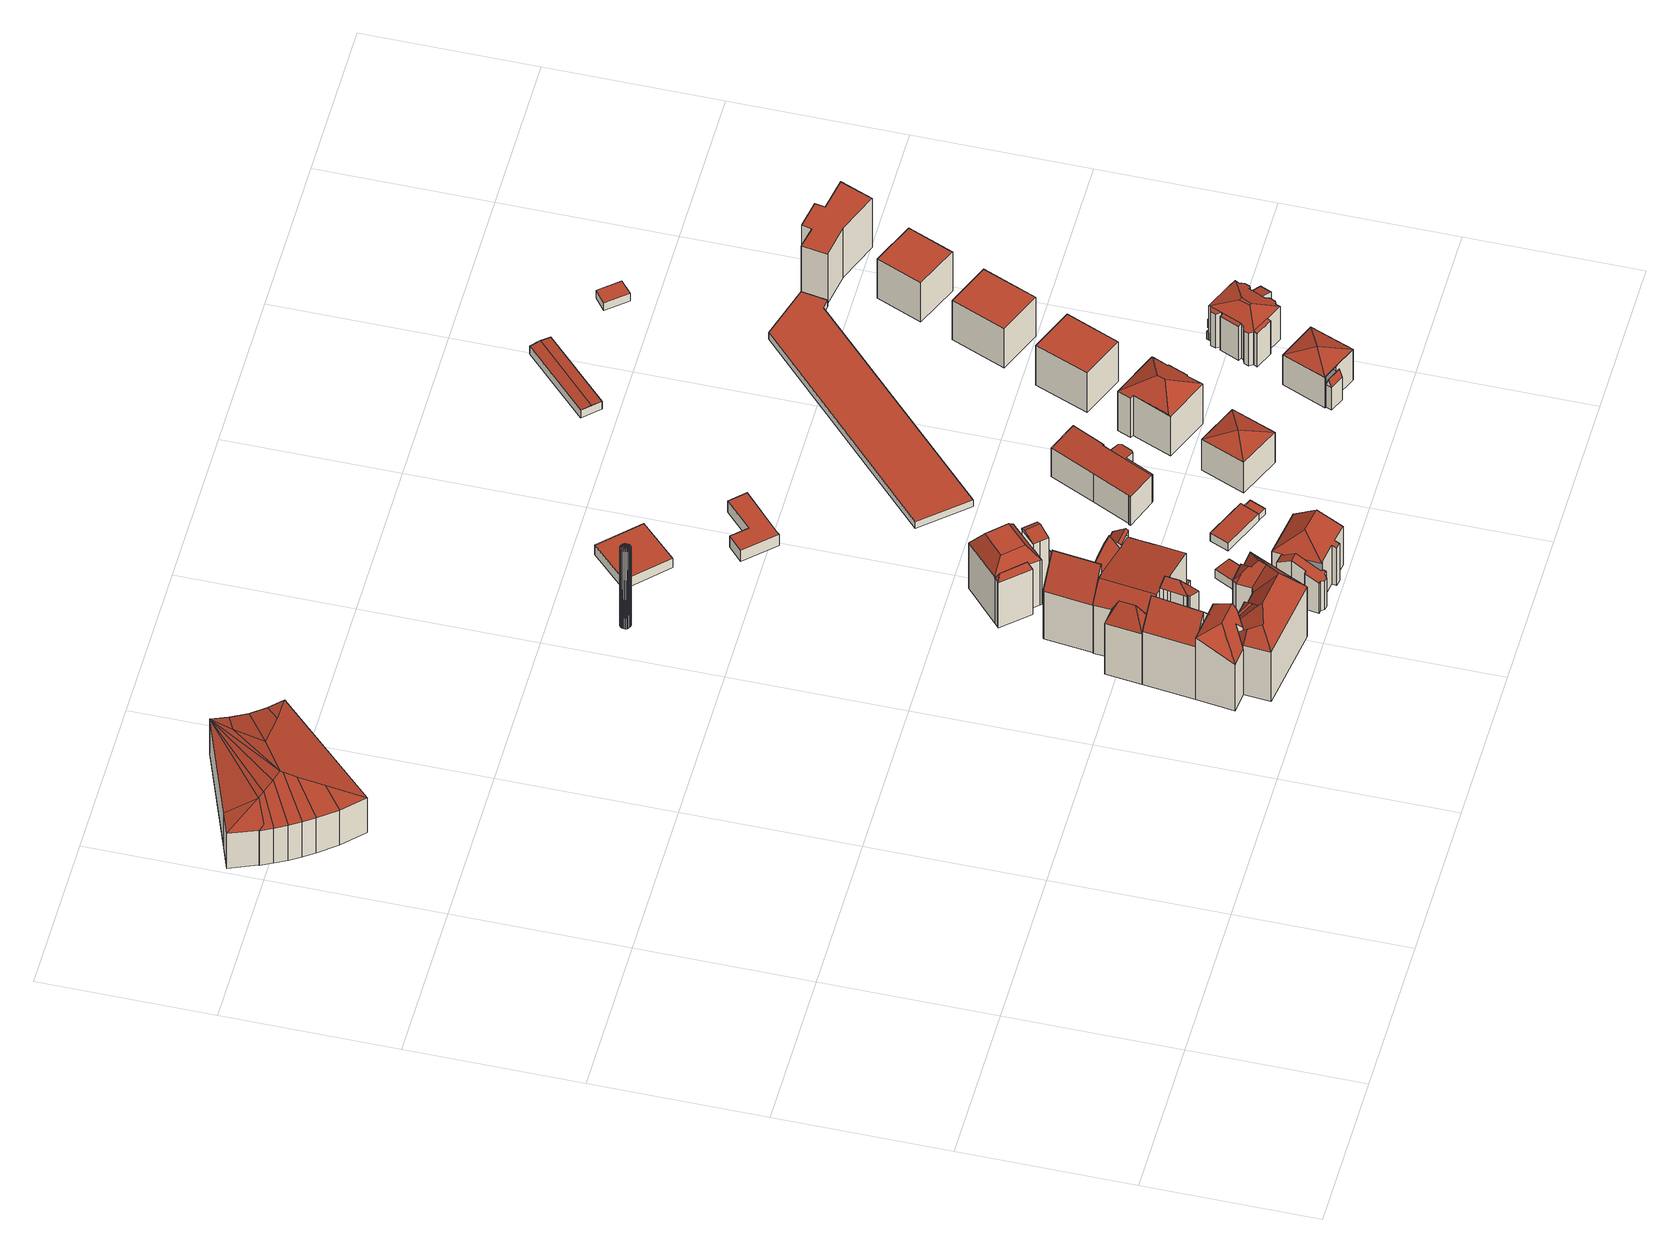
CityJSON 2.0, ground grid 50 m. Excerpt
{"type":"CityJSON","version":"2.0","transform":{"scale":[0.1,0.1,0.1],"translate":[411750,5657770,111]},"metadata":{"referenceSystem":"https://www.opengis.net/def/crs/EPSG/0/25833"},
"CityObjects":{
"building1":{"type":"Building","attributes":{"Dachtyp_tdc":"tdcFreeFormRoof","Gemeindeschluessel":14612000,"Dachneigung":12.37,"QualitaetDacherkennung":40,"Geometrietyp2DReferenz":"3000","measuredHeight":16.99,"function":"31001_2000","roofType":"5000"},"geometry":[{"type":"Solid","lod":"2","boundaries":[[[[0,1,2,3]],[[1,4,5,2]],[[4,6,7,5]],[[6,8,9,7]],[[8,10,11,9]],[[10,12,13,11]],[[12,14,15,13]],[[14,16,17,15]],[[16,18,19,17]],[[18,20,21,19]],[[20,22,23,21]],[[22,24,25,23]],[[24,26,27,25]],[[26,28,29,27]],[[30,31,26,24]],[[30,24,22]],[[32,31,30,22,20]],[[33,32,20,18]],[[34,35,33,18,16]],[[36,34,16,14]],[[37,36,14,12]],[[37,12,10]],[[38,39,35,34,36,37,10,8]],[[38,8,6]],[[39,38,6,4]],[[40,39,4,1]],[[40,1,0]],[[40,35,39]],[[0,35,40]],[[0,33,35]],[[0,32,33]],[[0,31,32]],[[28,31,0]],[[31,28,26]],[[29,3,2,5,7,9,11,13,15,17,19,21,23,25,27]],[[28,0,3,29]]]],"semantics":{"surfaces":[{"type":"WallSurface"},{"type":"RoofSurface"},{"type":"GroundSurface"}],"values":[[0,0,0,0,0,0,0,0,0,0,0,0,0,0,1,1,1,1,1,1,1,1,1,1,1,1,1,1,1,1,1,1,1,1,2,0]]}}]},
"building2":{"type":"Building","attributes":{"Dachtyp_tdc":"tdcFreeFormRoof","Gemeindeschluessel":14612000,"Dachneigung":54.85,"QualitaetDacherkennung":20,"Geometrietyp2DReferenz":"3000","measuredHeight":26.11,"function":"31001_9998","roofType":"5000"},"geometry":[{"type":"Solid","lod":"2","boundaries":[[[[41,42,43,44]],[[42,45,46,43]],[[45,47,48,46]],[[47,49,50,48]],[[49,51,52,50]],[[51,53,54,52]],[[53,41,44,54]],[[55,56,57,42]],[[51,49,58,56,55,41,53]],[[56,58,47,45,57]],[[42,41,55]],[[45,42,57]],[[49,47,58]],[[44,43,46,48,50,52,54]]]],"semantics":{"surfaces":[{"type":"WallSurface"},{"type":"RoofSurface"},{"type":"GroundSurface"}],"values":[[0,0,0,0,0,0,0,1,1,1,0,0,0,2]]}}]},
"building3":{"type":"Building","attributes":{"Gemeindeschluessel":14612000,"Geometrietyp2DReferenz":"3000","function":"31001_9998","roofType":"9999"},"children":["building3-1","building3-2"]},
"building3-1":{"type":"BuildingPart","attributes":{"Dachtyp_tdc":"tdcFreeFormRoof","Dachneigung":59.81,"QualitaetDacherkennung":30,"Geometrietyp2DReferenz":"3000","measuredHeight":25.52,"roofType":"5000"},"parents":["building3"],"geometry":[{"type":"MultiSurface","lod":"2","boundaries":[[[59,60,61,62,63]],[[60,64,65,61]],[[64,66,67,65]],[[66,68,69,67]],[[68,70,71,69]],[[70,72,73,71]],[[72,74,75,73]],[[74,76,77,75]],[[76,78,79,80,77]],[[76,74,72,70,81]],[[70,68,66,64,60,81]],[[60,59,78,76,81]],[[62,61,65,67,69,71,73,75,77,80]]],"semantics":{"surfaces":[{"type":"WallSurface"},{"type":"RoofSurface"},{"type":"GroundSurface"}],"values":[0,0,0,0,0,0,0,0,0,1,1,1,2]}}]},
"building3-2":{"type":"BuildingPart","attributes":{"Dachtyp_tdc":"tdcFreeFormRoof","Dachneigung":50.91,"QualitaetDacherkennung":8,"Geometrietyp2DReferenz":"3000","measuredHeight":28.3,"roofType":"5000"},"parents":["building3"],"geometry":[{"type":"MultiSurface","lod":"2","boundaries":[[[82,83,84,85]],[[83,86,87,84]],[[86,88,89,87]],[[88,90,91,89]],[[90,92,93,91]],[[92,94,95,93]],[[94,63,62,95]],[[79,82,85,80]],[[94,92,90,88]],[[88,86,83,82,79,63,94]],[[85,84,87,89,91,93,95,62,80]]],"semantics":{"surfaces":[{"type":"WallSurface"},{"type":"RoofSurface"},{"type":"GroundSurface"}],"values":[0,0,0,0,0,0,0,0,1,1,2]}}]},
"building4":{"type":"Building","attributes":{"Dachtyp_tdc":"tdcFreeFormRoof","Gemeindeschluessel":14612000,"Dachneigung":49.48,"QualitaetDacherkennung":22,"Geometrietyp2DReferenz":"3000","measuredHeight":26.62,"function":"31001_9998","roofType":"5000"},"geometry":[{"type":"Solid","lod":"2","boundaries":[[[[96,97,98,99]],[[97,100,101,98]],[[100,102,103,101]],[[102,104,105,103]],[[104,106,107,105]],[[106,108,109,107]],[[108,110,111,109]],[[110,112,113,111]],[[112,114,115,113]],[[114,116,117,115]],[[116,118,119,117]],[[118,120,121,119]],[[120,122,123,121]],[[122,124,125,123]],[[124,126,127,125]],[[126,128,129,127]],[[128,130,131,129]],[[130,132,133,131]],[[132,134,135,133]],[[134,96,99,135]],[[136,137,134,132]],[[138,136,132,130]],[[139,138,130,128]],[[140,141,142,139,128,126]],[[143,144,140,126,124]],[[143,124,122]],[[144,143,122,120]],[[145,146,147,141,140,144,120,118]],[[145,118,116]],[[148,112,149]],[[146,112,148]],[[146,114,112]],[[145,114,146]],[[114,145,116]],[[150,149,112,110]],[[151,150,110,108]],[[152,151,108,106]],[[152,106,104]],[[148,149,150,151,152,104,102]],[[147,146,148,102,100]],[[142,141,147,100,97]],[[137,136,138,139,142,97,96]],[[137,96,134]],[[99,98,101,103,105,107,109,111,113,115,117,119,121,123,125,127,129,131,133,135]]]],"semantics":{"surfaces":[{"type":"WallSurface"},{"type":"RoofSurface"},{"type":"GroundSurface"}],"values":[[0,0,0,0,0,0,0,0,0,0,0,0,0,0,0,0,0,0,0,0,1,1,1,1,1,1,1,1,1,1,1,1,1,1,1,1,1,1,1,1,1,1,1,2]]}}]},
"building5":{"type":"Building","attributes":{"Gemeindeschluessel":14612000,"Dachneigung":90,"Dachorientierung":0,"MittlereTraufHoehe":115.54,"QualitaetDacherkennung":100,"ObjektHoehe":3,"BodenHoehe":112.54,"Geometrietyp2DReferenz":"3000","AbsoluteHoehe":115.54,"Dachflaeche":23.25,"measuredHeight":3,"function":"31001_9998","roofType":"1000","storeysAboveGround":1},"geometry":[{"type":"MultiSurface","lod":"2","boundaries":[[[153,154,155,156]],[[154,157,48,155]],[[154,153,158,157]],[[48,159,156,155]],[[157,158,159,48]],[[158,153,156,159]]],"semantics":{"surfaces":[{"type":"WallSurface"},{"type":"RoofSurface"},{"type":"GroundSurface"}],"values":[0,0,1,2,0,0]}}]},
"building6":{"type":"Building","attributes":{"Dachtyp_tdc":"tdcPolyFlatRoof","Gemeindeschluessel":14612000,"Dachneigung":54.86,"QualitaetDacherkennung":64,"Geometrietyp2DReferenz":"3000","measuredHeight":27.84,"function":"31001_9998","roofType":"2100"},"geometry":[{"type":"Solid","lod":"2","boundaries":[[[[160,161,162,163]],[[161,164,165,162]],[[164,166,167,165]],[[166,168,169,167]],[[168,160,163,169]],[[168,166,164,161,160]],[[163,162,165,167,169]]]],"semantics":{"surfaces":[{"type":"WallSurface"},{"type":"RoofSurface"},{"type":"GroundSurface"}],"values":[[0,0,0,0,0,1,2]]}}]},
"building7":{"type":"Building","attributes":{"Gemeindeschluessel":14612000,"Geometrietyp2DReferenz":"3000","function":"31001_9998","roofType":"9999"},"children":["building7-1","building7-2","building7-3","building7-4","building7-5","building7-6"]},
"building7-1":{"type":"BuildingPart","attributes":{"Dachtyp_tdc":"tdcFreeFormRoof","Dachneigung":66.17,"QualitaetDacherkennung":14,"Geometrietyp2DReferenz":"3000","measuredHeight":26.49,"roofType":"5000"},"parents":["building7"],"geometry":[{"type":"MultiSurface","lod":"2","boundaries":[[[170,171,172]],[[171,173,174,172]],[[173,175,176,174]],[[176,170,172,174]],[[93,177,178,179,180]],[[173,171,177,93]],[[171,170,181,178,177]],[[176,175,180,179,182]],[[175,173,93,180]]],"semantics":{"surfaces":[{"type":"RoofSurface"},{"type":"GroundSurface"},{"type":"WallSurface"}],"values":[0,0,0,0,1,2,2,2,2]}}]},
"building7-2":{"type":"BuildingPart","attributes":{"Dachtyp_tdc":"tdcPolyFlatRoof","Dachneigung":0,"QualitaetDacherkennung":39,"Geometrietyp2DReferenz":"3000","measuredHeight":4.91,"roofType":"1000"},"parents":["building7"],"geometry":[{"type":"MultiSurface","lod":"2","boundaries":[[[183,184,185,186]],[[184,187,188,185]],[[187,189,190,188]],[[189,191,192,190]],[[193,183,186,194]],[[193,191,189,187,184,183]],[[186,185,188,190,192,194]]],"semantics":{"surfaces":[{"type":"WallSurface"},{"type":"RoofSurface"},{"type":"GroundSurface"}],"values":[0,0,0,0,0,1,2]}}]},
"building7-3":{"type":"BuildingPart","attributes":{"Dachtyp_tdc":"tdcPolyFlatRoof","Dachneigung":47.38,"QualitaetDacherkennung":75,"Geometrietyp2DReferenz":"3000","measuredHeight":26.22,"roofType":"2100"},"parents":["building7"],"geometry":[{"type":"MultiSurface","lod":"2","boundaries":[[[195,196,197,167]],[[196,198,199,200,197]],[[201,195,167,202,203]],[[201,198,196,195]],[[167,197,200,202]]],"semantics":{"surfaces":[{"type":"WallSurface"},{"type":"RoofSurface"},{"type":"GroundSurface"}],"values":[0,0,0,1,2]}}]},
"building7-4":{"type":"BuildingPart","attributes":{"Dachtyp_tdc":"tdcFreeFormRoof","Dachneigung":70.98,"QualitaetDacherkennung":10,"Geometrietyp2DReferenz":"3000","measuredHeight":25.9,"roofType":"5000"},"parents":["building7"],"geometry":[{"type":"MultiSurface","lod":"2","boundaries":[[[204,205,206,207]],[[205,208,209,206]],[[208,210,211,209]],[[210,212,213,211]],[[212,214,215,213]],[[216,217,218,169]],[[217,203,202,218]],[[199,204,207,200]],[[217,216,219,220]],[[219,214,212,220]],[[212,210,208,205,204,199,203,217,220]],[[207,206,209,211,213,215,221,169,218,202,200]]],"semantics":{"surfaces":[{"type":"WallSurface"},{"type":"RoofSurface"},{"type":"GroundSurface"}],"values":[0,0,0,0,0,0,0,0,1,1,1,2]}}]},
"building7-5":{"type":"BuildingPart","attributes":{"Dachtyp_tdc":"tdcGableRoof","Dachneigung":36.32,"QualitaetDacherkennung":27,"Geometrietyp2DReferenz":"3000","measuredHeight":21.45,"roofType":"3100"},"parents":["building7"],"geometry":[{"type":"MultiSurface","lod":"2","boundaries":[[[222,223,224,225,226]],[[222,226,215,214]],[[214,227,228,222]],[[229,228,227,230]],[[219,231,230,227,214]],[[222,228,229,223]],[[226,225,221,215]]],"semantics":{"surfaces":[{"type":"WallSurface"},{"type":"RoofSurface"},{"type":"GroundSurface"}],"values":[0,0,1,1,0,0,2]}}]},
"building7-6":{"type":"BuildingPart","attributes":{"Dachtyp_tdc":"tdcGableRoof","Dachneigung":16.01,"QualitaetDacherkennung":9,"Geometrietyp2DReferenz":"3000","measuredHeight":24.64,"roofType":"3100"},"parents":["building7"],"geometry":[{"type":"MultiSurface","lod":"2","boundaries":[[[232,233,216,169,234]],[[224,235,236,225]],[[235,237,238,236]],[[237,239,193,194,238]],[[240,241,65,192,191]],[[241,242,243,65]],[[242,244,180,243]],[[181,245,246,178]],[[242,241,240,239,237,235,224,247,231,233,232]],[[232,248,245,181,182,244,242]],[[246,163,234,169,221,225,236,238,194,192,65,243,180,179,178]],[[245,248,163,246]],[[248,232,234,163]]],"semantics":{"surfaces":[{"type":"WallSurface"},{"type":"RoofSurface"},{"type":"GroundSurface"}],"values":[0,0,0,0,0,0,0,0,1,1,2,0,0]}}]},
"building8":{"type":"Building","attributes":{"Erfassungsdatum_Objekt":"2021-12-02","BodenHoehe":117.99,"gemHoehe":30,"BauwerkHoehe":30,"Breite":3,"Gemeindeschluessel":"14612000","Geometrietyp2DReferenz":"3000","measuredHeight":30,"function":"51002_1260"},"geometry":[{"type":"MultiSurface","lod":"2","boundaries":[[[249,250,251]],[[249,251,252]],[[249,252,253]],[[249,253,254]],[[249,254,255]],[[249,255,256]],[[249,256,257]],[[249,257,258]],[[249,258,259]],[[249,259,260]],[[249,260,261]],[[249,261,262]],[[249,262,263]],[[249,263,264]],[[249,264,265]],[[249,265,266]],[[249,266,267]],[[249,267,268]],[[251,250,269]],[[251,269,270]],[[250,249,271]],[[250,271,269]],[[249,268,272]],[[249,272,271]],[[268,267,273]],[[268,273,272]],[[267,266,274]],[[267,274,273]],[[266,265,275]],[[266,275,274]],[[265,264,276]],[[265,276,275]],[[264,263,277]],[[264,277,276]],[[263,262,278]],[[263,278,277]],[[262,279,278]],[[261,260,280]],[[261,280,279]],[[260,259,281]],[[260,281,280]],[[259,258,282]],[[259,282,281]],[[258,257,283]],[[258,283,282]],[[257,256,284]],[[257,284,283]],[[256,255,285]],[[256,285,284]],[[255,254,286]],[[255,286,285]],[[254,253,287]],[[254,287,286]],[[253,252,288]],[[253,288,287]],[[252,251,270]],[[252,270,288]],[[262,261,279]],[[288,281,282]],[[288,282,283]],[[288,283,284]],[[288,284,285]],[[288,285,286]],[[288,286,287]],[[288,270,269]],[[288,269,271]],[[288,271,272]],[[288,272,273]],[[288,273,274]],[[288,274,275]],[[288,275,276]],[[288,276,277]],[[288,277,278]],[[288,278,279]],[[288,279,280]],[[288,280,281]]],"semantics":{"surfaces":[{"type":"RoofSurface"},{"type":"WallSurface"},{"type":"GroundSurface"}],"values":[0,0,0,0,0,0,0,0,0,0,0,0,0,0,0,0,0,0,1,1,1,1,1,1,1,1,1,1,1,1,1,1,1,1,1,1,1,1,1,1,1,1,1,1,1,1,1,1,1,1,1,1,1,1,1,1,1,1,2,2,2,2,2,2,2,2,2,2,2,2,2,2,2,2,2,2]}}]},
"building9":{"type":"Building","attributes":{"Gemeindeschluessel":14612000,"Geometrietyp2DReferenz":"3000","function":"31001_9998","roofType":"9999"},"children":["building9-1","building9-2","building9-3"]},
"building9-1":{"type":"BuildingPart","attributes":{"Dachtyp_tdc":"tdcGableRoof","Dachneigung":11.57,"QualitaetDacherkennung":21,"Geometrietyp2DReferenz":"3000","measuredHeight":20.23,"roofType":"3100"},"parents":["building9"],"geometry":[{"type":"MultiSurface","lod":"2","boundaries":[[[289,290,291,292,293]],[[290,294,295,291]],[[294,296,297,295]],[[296,298,299,300,297]],[[298,296,294,301,302,303]],[[304,305,306,302,301]],[[303,302,306,307]],[[307,306,305,289]],[[289,305,304,290]],[[290,304,301,294]],[[308,309,292,291,295,297,300]]],"semantics":{"surfaces":[{"type":"WallSurface"},{"type":"RoofSurface"},{"type":"GroundSurface"}],"values":[0,0,0,0,1,1,0,0,0,0,2]}}]},
"building9-2":{"type":"BuildingPart","attributes":{"Dachtyp_tdc":"tdcCutTentRoof","Dachneigung":57.1,"QualitaetDacherkennung":53,"Geometrietyp2DReferenz":"3000","measuredHeight":22.25,"roofType":"9999"},"parents":["building9"],"geometry":[{"type":"MultiSurface","lod":"2","boundaries":[[[299,310,311,300]],[[310,312,313,311]],[[312,314,315,316,313]],[[317,318,319,320,321]],[[318,322,323,319]],[[322,293,292,323]],[[317,314,312,310,324,325]],[[318,317,325,326]],[[322,318,326,327]],[[310,299,328,329,293,322,327,324]],[[327,326,325,324]],[[308,300,311,313,316,320,319,323,292,309]]],"semantics":{"surfaces":[{"type":"WallSurface"},{"type":"RoofSurface"},{"type":"GroundSurface"}],"values":[0,0,0,0,0,0,1,1,1,1,1,2]}}]},
"building9-3":{"type":"BuildingPart","attributes":{"Dachtyp_tdc":"tdcFreeFormRoof","Dachneigung":66.91,"QualitaetDacherkennung":26,"Geometrietyp2DReferenz":"3000","measuredHeight":19.89,"roofType":"5000"},"parents":["building9"],"geometry":[{"type":"MultiSurface","lod":"2","boundaries":[[[330,331,332,320,316]],[[333,334,331,330]],[[334,335,332,331]],[[335,321,320,332]],[[315,333,330,316]],[[321,335,334,336]],[[337,336,334,333]],[[337,333,315]],[[336,337,315,321]]],"semantics":{"surfaces":[{"type":"GroundSurface"},{"type":"WallSurface"},{"type":"RoofSurface"}],"values":[0,1,1,1,1,2,2,2,2]}}]},
"building10":{"type":"Building","attributes":{"Gemeindeschluessel":14612000,"Geometrietyp2DReferenz":"3000","function":"31001_9998","roofType":"9999"},"children":["building10-1","building10-2"]},
"building10-1":{"type":"BuildingPart","attributes":{"Dachtyp_tdc":"tdcHipAndGableRoof","Dachneigung":23.06,"QualitaetDacherkennung":45,"Geometrietyp2DReferenz":"3000","measuredHeight":18.25,"roofType":"5000"},"parents":["building10"],"geometry":[{"type":"MultiSurface","lod":"2","boundaries":[[[338,339,340,341]],[[339,342,343,340]],[[342,344,345,343]],[[344,346,347,345]],[[346,348,349,350,347]],[[351,352,353,354,355]],[[352,356,357,353]],[[356,358,359,357]],[[358,338,341,359]],[[352,351,360,361,362,363,364]],[[363,348,346,344,342,339,338,358,364]],[[358,356,352,364]],[[341,340,343,345,347,350,365,366,354,353,357,359]]],"semantics":{"surfaces":[{"type":"WallSurface"},{"type":"RoofSurface"},{"type":"GroundSurface"}],"values":[0,0,0,0,0,0,0,0,0,1,1,1,2]}}]},
"building10-2":{"type":"BuildingPart","attributes":{"Dachtyp_tdc":"tdcGableRoof","Dachneigung":27.45,"QualitaetDacherkennung":51,"Geometrietyp2DReferenz":"3000","measuredHeight":15.83,"roofType":"3100"},"parents":["building10"],"geometry":[{"type":"MultiSurface","lod":"2","boundaries":[[[367,368,369,370]],[[368,371,372,369]],[[371,373,374,372]],[[373,375,376,374]],[[375,377,378,376]],[[377,379,380,378]],[[379,381,382,380]],[[381,383,384,382]],[[383,385,386,384]],[[385,355,354,386]],[[349,367,370,350]],[[387,360,355,385,383]],[[383,381,379,377,375,373,371,368,367,349,388,362,387]],[[370,369,372,374,376,378,380,382,384,386,354,366,365,350]]],"semantics":{"surfaces":[{"type":"WallSurface"},{"type":"RoofSurface"},{"type":"GroundSurface"}],"values":[0,0,0,0,0,0,0,0,0,0,0,1,1,2]}}]},
"building11":{"type":"Building","attributes":{"Dachtyp_tdc":"tdcPolyFlatRoof","Gemeindeschluessel":14612000,"Dachneigung":5.66,"QualitaetDacherkennung":77,"Geometrietyp2DReferenz":"3000","measuredHeight":3.27,"function":"31001_9998","roofType":"2100"},"geometry":[{"type":"Solid","lod":"2","boundaries":[[[[389,390,391,392]],[[389,393,394,390]],[[391,395,396,392]],[[390,394,395,391]],[[394,393,396,395]],[[393,389,392,396]]]],"semantics":{"surfaces":[{"type":"WallSurface"},{"type":"RoofSurface"},{"type":"GroundSurface"}],"values":[[0,1,2,0,0,0]]}}]},
"building12":{"type":"Building","attributes":{"Dachtyp_tdc":"tdcFreeFormRoof","Gemeindeschluessel":14612000,"Dachneigung":18.72,"QualitaetDacherkennung":19,"Geometrietyp2DReferenz":"3000","measuredHeight":5.21,"function":"31001_9998","roofType":"5000"},"geometry":[{"type":"Solid","lod":"2","boundaries":[[[[183,193,397,398]],[[193,399,400,397]],[[399,401,402,400]],[[401,403,404,402]],[[403,405,406,404]],[[405,183,398,406]],[[407,408,409,405,403]],[[407,403,401]],[[408,407,401,399]],[[410,409,408,399,193]],[[410,193,183]],[[409,410,183,405]],[[398,397,400,402,404,406]]]],"semantics":{"surfaces":[{"type":"WallSurface"},{"type":"RoofSurface"},{"type":"GroundSurface"}],"values":[[0,0,0,0,0,0,1,1,1,1,1,1,2]]}}]},
"building13":{"type":"Building","attributes":{"Dachtyp_tdc":"tdcPolyFlatRoof","Gemeindeschluessel":14612000,"Dachneigung":0,"QualitaetDacherkennung":42,"Geometrietyp2DReferenz":"3000","measuredHeight":4.68,"function":"31001_9998","roofType":"1000"},"geometry":[{"type":"Solid","lod":"2","boundaries":[[[[399,411,412,400]],[[411,413,414,412]],[[413,415,416,414]],[[415,401,402,416]],[[401,399,400,402]],[[401,415,413,411,399]],[[400,412,414,416,402]]]],"semantics":{"surfaces":[{"type":"WallSurface"},{"type":"RoofSurface"},{"type":"GroundSurface"}],"values":[[0,0,0,0,0,1,2]]}}]},
"building14":{"type":"Building","attributes":{"Gemeindeschluessel":14612000,"Dachorientierung":0,"MittlereTraufHoehe":121.46,"ObjektHoehe":9.09,"BodenHoehe":112.38,"Geometrietyp2DReferenz":"3000","BezugspunktDach":"2000","AbsoluteHoehe":121.46,"Dachflaeche":7.5,"measuredHeight":9.09,"function":"31001_9998","storeysAboveGround":3},"geometry":[{"type":"MultiSurface","lod":"2","boundaries":[[[417,418,419,420]],[[420,419,421,422]],[[419,418,423,421]],[[418,417,424,423]],[[417,420,422,424]],[[422,421,423,424]]],"semantics":{"surfaces":[{"type":"RoofSurface"},{"type":"WallSurface"},{"type":"GroundSurface"}],"values":[0,1,1,1,1,2]}}]},
"building15":{"type":"Building","attributes":{"Dachtyp_tdc":"tdcPolyFlatRoof","Gemeindeschluessel":14612000,"Dachneigung":0,"QualitaetDacherkennung":88,"Geometrietyp2DReferenz":"3000","measuredHeight":3.59,"function":"31001_2000","roofType":"1000"},"geometry":[{"type":"Solid","lod":"2","boundaries":[[[[425,426,427,428]],[[426,429,430,427]],[[429,431,432,430]],[[431,425,428,432]],[[431,429,426,425]],[[428,427,430,432]]]],"semantics":{"surfaces":[{"type":"WallSurface"},{"type":"RoofSurface"},{"type":"GroundSurface"}],"values":[[0,0,0,0,1,2]]}}]},
"building16":{"type":"Building","attributes":{"Dachtyp_tdc":"tdcPolyFlatRoof","Gemeindeschluessel":14612000,"Dachneigung":3.14,"QualitaetDacherkennung":83,"Geometrietyp2DReferenz":"3000","measuredHeight":3.11,"function":"31001_9998","roofType":"2100"},"geometry":[{"type":"Solid","lod":"2","boundaries":[[[[433,434,435,436]],[[433,437,438,439,440,434]],[[435,441,442,443,444,436]],[[434,440,441,435]],[[440,439,442,441]],[[439,438,443,442]],[[438,437,444,443]],[[437,433,436,444]]]],"semantics":{"surfaces":[{"type":"WallSurface"},{"type":"RoofSurface"},{"type":"GroundSurface"}],"values":[[0,1,2,0,0,0,0,0]]}}]},
"building17":{"type":"Building","attributes":{"Dachtyp_tdc":"tdcPolyFlatRoof","Gemeindeschluessel":14612000,"Dachneigung":0,"QualitaetDacherkennung":84,"Geometrietyp2DReferenz":"3000","measuredHeight":4.29,"function":"31001_2000","roofType":"1000"},"geometry":[{"type":"Solid","lod":"2","boundaries":[[[[445,446,447,448]],[[446,449,450,447]],[[449,451,452,450]],[[451,453,454,452]],[[453,455,456,454]],[[453,451,449,446,445,457,455]],[[456,458,448,447,450,452,454]],[[455,457,458,456]],[[457,445,448,458]]]],"semantics":{"surfaces":[{"type":"WallSurface"},{"type":"RoofSurface"},{"type":"GroundSurface"}],"values":[[0,0,0,0,0,1,2,0,0]]}}]},
"building18":{"type":"Building","attributes":{"Dachtyp_tdc":"tdcPolyFlatRoof","Gemeindeschluessel":14612000,"Dachneigung":0,"QualitaetDacherkennung":62,"Geometrietyp2DReferenz":"3000","measuredHeight":2.16,"function":"31001_9998","roofType":"1000"},"geometry":[{"type":"Solid","lod":"2","boundaries":[[[[459,460,461,462]],[[460,463,464,461]],[[463,465,466,464]],[[465,459,462,466]],[[465,463,460,459]],[[462,461,464,466]]]],"semantics":{"surfaces":[{"type":"WallSurface"},{"type":"RoofSurface"},{"type":"GroundSurface"}],"values":[[0,0,0,0,1,2]]}}]},
"building19":{"type":"Building","attributes":{"Gemeindeschluessel":14612000,"Geometrietyp2DReferenz":"3000","function":"31001_9998","roofType":"9999"},"children":["building19-1","building19-2"]},
"building19-1":{"type":"BuildingPart","attributes":{"Dachtyp_tdc":"tdcPolyFlatRoof","Dachneigung":2.94,"QualitaetDacherkennung":77,"Geometrietyp2DReferenz":"3000","measuredHeight":11.08,"roofType":"2100"},"parents":["building19"],"geometry":[{"type":"MultiSurface","lod":"2","boundaries":[[[467,468,469,470]],[[468,471,472,469]],[[471,473,474,472]],[[473,475,476,474]],[[475,477,478,476]],[[477,479,480,478]],[[479,481,482,480]],[[481,483,484,482]],[[483,485,486,484]],[[485,483,481,479,477,475,473,471,468,467]],[[470,469,472,474,476,478,480,482,484,486]]],"semantics":{"surfaces":[{"type":"WallSurface"},{"type":"RoofSurface"},{"type":"GroundSurface"}],"values":[0,0,0,0,0,0,0,0,0,1,2]}}]},
"building19-2":{"type":"BuildingPart","attributes":{"Dachtyp_tdc":"tdcPolyFlatRoof","Dachneigung":4.17,"QualitaetDacherkennung":42,"Geometrietyp2DReferenz":"3000","measuredHeight":10.59,"roofType":"2100"},"parents":["building19"],"geometry":[{"type":"MultiSurface","lod":"2","boundaries":[[[487,488,489,490]],[[487,491,492,493,467,494,495,488]],[[489,496,497,470,486,498,499,490]],[[488,495,496,489]],[[495,494,497,496]],[[494,467,470,497]],[[493,492,498,486,485]],[[492,491,499,498]],[[491,487,490,499]]],"semantics":{"surfaces":[{"type":"WallSurface"},{"type":"RoofSurface"},{"type":"GroundSurface"}],"values":[0,1,2,0,0,0,0,0,0]}}]},
"building20":{"type":"Building","attributes":{"Dachtyp_tdc":"tdcTentRoof","Gemeindeschluessel":14612000,"Dachneigung":19.35,"QualitaetDacherkennung":78,"Geometrietyp2DReferenz":"3000","measuredHeight":14.11,"function":"31001_9998","roofType":"3500"},"geometry":[{"type":"Solid","lod":"2","boundaries":[[[[500,501,502,503]],[[501,504,505,502]],[[504,506,507,505]],[[506,500,503,507]],[[501,500,508]],[[504,501,508]],[[506,504,508]],[[500,506,508]],[[503,502,505,507]]]],"semantics":{"surfaces":[{"type":"WallSurface"},{"type":"RoofSurface"},{"type":"GroundSurface"}],"values":[[0,0,0,0,1,1,1,1,2]]}}]},
"building21":{"type":"Building","attributes":{"Dachtyp_tdc":"tdcFreeFormRoof","Gemeindeschluessel":14612000,"Dachneigung":26.3,"QualitaetDacherkennung":58,"Geometrietyp2DReferenz":"3000","measuredHeight":18.93,"function":"31001_9998","roofType":"5000"},"geometry":[{"type":"Solid","lod":"2","boundaries":[[[[509,510,511,512]],[[510,513,514,511]],[[513,515,516,514]],[[515,517,518,516]],[[517,519,520,518]],[[519,521,522,520]],[[523,524,517,515]],[[525,526,527,528,509]],[[510,528,527,523,515,513]],[[529,530,521,519,524,523,527,526]],[[525,529,526]],[[510,509,528]],[[519,517,524]],[[522,531,532,533,512,511,514,516,518,520]],[[521,530,531,522]],[[530,529,532,531]],[[529,525,533,532]],[[525,509,512,533]]]],"semantics":{"surfaces":[{"type":"WallSurface"},{"type":"RoofSurface"},{"type":"GroundSurface"}],"values":[[0,0,0,0,0,0,1,1,1,1,0,0,0,2,0,0,0,0]]}}]},
"building22":{"type":"Building","attributes":{"Dachtyp_tdc":"tdcPolyFlatRoof","Gemeindeschluessel":14612000,"Dachneigung":0,"QualitaetDacherkennung":15,"Geometrietyp2DReferenz":"3000","measuredHeight":2.53,"function":"31001_9998","roofType":"1000"},"geometry":[{"type":"Solid","lod":"2","boundaries":[[[[534,535,536,537]],[[535,538,539,536]],[[538,540,541,539]],[[540,542,543,541]],[[542,544,545,543]],[[544,534,537,545]],[[544,542,540,538,535,534]],[[537,536,539,541,543,545]]]],"semantics":{"surfaces":[{"type":"WallSurface"},{"type":"RoofSurface"},{"type":"GroundSurface"}],"values":[[0,0,0,0,0,0,1,2]]}}]},
"building23":{"type":"Building","attributes":{"Gemeindeschluessel":14612000,"Geometrietyp2DReferenz":"3000","function":"31001_9998","roofType":"9999"},"children":["building23-1","building23-2"]},
"building23-1":{"type":"BuildingPart","attributes":{"Dachtyp_tdc":"tdcTentRoof","Dachneigung":16.57,"QualitaetDacherkennung":71,"Geometrietyp2DReferenz":"3000","measuredHeight":13.89,"roofType":"3500"},"parents":["building23"],"geometry":[{"type":"MultiSurface","lod":"2","boundaries":[[[546,547,548,549,550]],[[547,551,552,548]],[[551,553,554,552]],[[553,555,556,554]],[[555,557,558,559,556]],[[560,561,562,563,564]],[[551,560,564]],[[553,551,564]],[[563,553,564]],[[553,563,555]],[[555,563,562,557]],[[557,562,561,546]],[[546,561,560,547]],[[547,560,551]],[[559,549,548,552,554,556]]],"semantics":{"surfaces":[{"type":"WallSurface"},{"type":"RoofSurface"},{"type":"GroundSurface"}],"values":[0,0,0,0,0,1,1,1,1,0,0,0,0,0,2]}}]},
"building23-2":{"type":"BuildingPart","attributes":{"Dachtyp_tdc":"tdcFreeFormRoof","Dachneigung":69.09,"QualitaetDacherkennung":18,"Geometrietyp2DReferenz":"3000","measuredHeight":11.32,"roofType":"5000"},"parents":["building23"],"geometry":[{"type":"MultiSurface","lod":"2","boundaries":[[[558,565,566,559]],[[565,567,568,566]],[[567,550,549,568]],[[569,550,567]],[[570,569,567,565]],[[570,565,558]],[[569,570,558,550]],[[559,566,568,549]]],"semantics":{"surfaces":[{"type":"WallSurface"},{"type":"RoofSurface"},{"type":"GroundSurface"}],"values":[0,0,0,0,1,0,1,2]}}]},
"building24":{"type":"Building","attributes":{"Dachtyp_tdc":"tdcPolyFlatRoof","Gemeindeschluessel":14612000,"Dachneigung":0,"QualitaetDacherkennung":56,"Geometrietyp2DReferenz":"3000","measuredHeight":15.25,"function":"31001_9998","roofType":"1000"},"geometry":[{"type":"Solid","lod":"2","boundaries":[[[[571,572,573,574]],[[572,575,576,573]],[[575,577,578,576]],[[577,571,574,578]],[[577,575,572,571]],[[574,573,576,578]]]],"semantics":{"surfaces":[{"type":"WallSurface"},{"type":"RoofSurface"},{"type":"GroundSurface"}],"values":[[0,0,0,0,1,2]]}}]},
"building25":{"type":"Building","attributes":{"Gemeindeschluessel":14612000,"Dachneigung":84.55,"Dachorientierung":-134.22,"MittlereTraufHoehe":119.36,"QualitaetDacherkennung":66,"ObjektHoehe":3.24,"BodenHoehe":116.43,"Geometrietyp2DReferenz":"3000","AbsoluteHoehe":119.67,"Dachflaeche":174.04,"measuredHeight":3.24,"function":"31001_9998","roofType":"3100","storeysAboveGround":1},"geometry":[{"type":"MultiSurface","lod":"2","boundaries":[[[579,580,581,582]],[[580,583,584,581]],[[583,585,586,584]],[[585,579,582,586]],[[583,580,587]],[[579,585,588]],[[580,579,588,587]],[[585,583,587,588]],[[582,581,584,586]]],"semantics":{"surfaces":[{"type":"WallSurface"},{"type":"RoofSurface"},{"type":"GroundSurface"}],"values":[0,0,0,0,0,0,1,1,2]}}]},
"building26":{"type":"Building","attributes":{"Gemeindeschluessel":14612000,"Geometrietyp2DReferenz":"3000","function":"31001_9998","roofType":"9999"},"children":["building26-1","building26-2","building26-3","building26-4","building26-5"]},
"building26-1":{"type":"BuildingPart","attributes":{"Dachtyp_tdc":"tdcPolyFlatRoof","Dachneigung":19.58,"QualitaetDacherkennung":59,"Geometrietyp2DReferenz":"3000","measuredHeight":13.24,"roofType":"2100"},"parents":["building26"],"geometry":[{"type":"MultiSurface","lod":"2","boundaries":[[[589,590,591,592]],[[593,594,595,596]],[[592,591,594,593,597]],[[591,590,595,594]],[[590,589,598,596,595]]],"semantics":{"surfaces":[{"type":"RoofSurface"},{"type":"GroundSurface"},{"type":"WallSurface"}],"values":[0,1,2,2,2]}}]},
"building26-2":{"type":"BuildingPart","attributes":{"Dachtyp_tdc":"tdcPolyFlatRoof","Dachneigung":0,"QualitaetDacherkennung":0,"Geometrietyp2DReferenz":"3000","measuredHeight":3.03,"roofType":"9999"},"parents":["building26"],"geometry":[{"type":"MultiSurface","lod":"2","boundaries":[[[599,600,601,602,603,604,605]],[[605,604,606,607]],[[604,603,608,606]],[[603,602,609,608]],[[602,601,610,609]],[[601,600,611,610]],[[600,599,612,611]],[[606,608,609,610,611,612,607]],[[607,612,599,605]]],"semantics":{"surfaces":[{"type":"RoofSurface"},{"type":"WallSurface"},{"type":"GroundSurface"},{"type":"ClosureSurface","isClosure":"1","QuelleClosure":"LoD1Solid"}],"values":[0,1,1,1,1,1,1,2,3]}}]},
"building26-3":{"type":"BuildingPart","attributes":{"Dachtyp_tdc":"tdcPolyFlatRoof","Dachneigung":21.65,"QualitaetDacherkennung":63,"Geometrietyp2DReferenz":"3000","measuredHeight":13.03,"roofType":"2100"},"parents":["building26"],"geometry":[{"type":"MultiSurface","lod":"2","boundaries":[[[613,614,615,616]],[[617,618,619,620]],[[618,613,616,619]],[[618,617,614,613]],[[616,615,620,619]]],"semantics":{"surfaces":[{"type":"WallSurface"},{"type":"RoofSurface"},{"type":"GroundSurface"}],"values":[0,0,0,1,2]}}]},
"building26-4":{"type":"BuildingPart","attributes":{"Dachtyp_tdc":"tdcPolyFlatRoof","Dachneigung":21.07,"QualitaetDacherkennung":59,"Geometrietyp2DReferenz":"3000","measuredHeight":13.41,"roofType":"2100"},"parents":["building26"],"geometry":[{"type":"MultiSurface","lod":"2","boundaries":[[[621,622,623,624,625]],[[622,626,627,623]],[[626,628,629,627]],[[628,630,631,629]],[[630,632,633,631]],[[632,634,635,633]],[[634,636,637,635]],[[636,638,607,637]],[[638,639,607]],[[636,634,632,630,628,626,622,621,636,638]],[[637,624,623,627,629,631,633,635,637,607]]],"semantics":{"surfaces":[{"type":"WallSurface"},{"type":"RoofSurface"},{"type":"GroundSurface"}],"values":[0,0,0,0,0,0,0,0,0,1,2]}}]},
"building26-5":{"type":"BuildingPart","attributes":{"Dachtyp_tdc":"tdcCutTentRoof","Dachneigung":21.24,"QualitaetDacherkennung":70,"Geometrietyp2DReferenz":"3000","measuredHeight":15.13,"roofType":"9999"},"parents":["building26"],"geometry":[{"type":"MultiSurface","lod":"2","boundaries":[[[640,641,642,643]],[[641,644,645,642]],[[644,646,647,645]],[[646,648,617,620,647]],[[649,650,615,614]],[[649,651,652,650]],[[651,653,654,652]],[[653,655,656,654]],[[655,657,658,656]],[[657,659,660,658]],[[659,661,662,660]],[[661,597,593,662]],[[598,663,664,596]],[[663,665,666,664]],[[665,667,668,666]],[[667,669,670,668]],[[669,625,624,670]],[[671,672,673,612,599]],[[672,674,675,673]],[[674,676,677,675]],[[676,640,643,677]],[[598,597,661,678,679]],[[639,680,625,669,667,665,663,598,679,681]],[[672,671,639,681,682]],[[661,659,657,655,653,651,649,614,648,646,644,641,640,676,674,672,682,678]],[[682,681,679,678]],[[643,642,645,647,620,615,650,652,654,656,658,660,662,593,596,664,666,668,670,624,637,607,612,673,675,677]]],"semantics":{"surfaces":[{"type":"WallSurface"},{"type":"RoofSurface"},{"type":"GroundSurface"}],"values":[0,0,0,0,0,0,0,0,0,0,0,0,0,0,0,0,0,0,0,0,0,1,1,1,1,1,2]}}]},
"building27":{"type":"Building","attributes":{"Dachtyp_tdc":"tdcPolyFlatRoof","Gemeindeschluessel":14612000,"Dachneigung":0,"QualitaetDacherkennung":52,"Geometrietyp2DReferenz":"3000","measuredHeight":15.22,"function":"31001_9998","roofType":"1000"},"geometry":[{"type":"Solid","lod":"2","boundaries":[[[[683,684,685,686]],[[684,687,688,685]],[[687,689,690,688]],[[689,683,686,690]],[[689,687,684,683]],[[686,685,688,690]]]],"semantics":{"surfaces":[{"type":"WallSurface"},{"type":"RoofSurface"},{"type":"GroundSurface"}],"values":[[0,0,0,0,1,2]]}}]},
"building28":{"type":"Building","attributes":{"Gemeindeschluessel":14612000,"Dachorientierung":0,"MittlereTraufHoehe":119.5,"ObjektHoehe":3,"BodenHoehe":116.5,"Geometrietyp2DReferenz":"3000","BezugspunktDach":"2000","AbsoluteHoehe":119.5,"Dachflaeche":37.44,"measuredHeight":3,"function":"31001_9998","storeysAboveGround":1},"geometry":[{"type":"MultiSurface","lod":"2","boundaries":[[[691,692,693,694]],[[692,691,695,696]],[[691,694,697,695]],[[694,693,698,697]],[[693,692,696,698]],[[697,698,696,695]]],"semantics":{"surfaces":[{"type":"RoofSurface"},{"type":"WallSurface"},{"type":"GroundSurface"}],"values":[0,1,1,1,1,2]}}]},
"building29":{"type":"Building","attributes":{"Dachtyp_tdc":"tdcPolyFlatRoof","Gemeindeschluessel":14612000,"Dachneigung":0,"QualitaetDacherkennung":49,"Geometrietyp2DReferenz":"3000","measuredHeight":15.09,"function":"31001_9998","roofType":"1000"},"geometry":[{"type":"Solid","lod":"2","boundaries":[[[[699,700,701,702]],[[700,703,704,701]],[[703,705,706,704]],[[705,699,702,706]],[[705,703,700,699]],[[702,701,704,706]]]],"semantics":{"surfaces":[{"type":"WallSurface"},{"type":"RoofSurface"},{"type":"GroundSurface"}],"values":[[0,0,0,0,1,2]]}}]},
"building30":{"type":"Building","attributes":{"Dachtyp_tdc":"tdcPolyFlatRoof","Gemeindeschluessel":14612000,"Dachneigung":0,"QualitaetDacherkennung":48,"Geometrietyp2DReferenz":"3000","measuredHeight":19.13,"function":"31001_9998","roofType":"1000"},"geometry":[{"type":"Solid","lod":"2","boundaries":[[[[707,708,709,710]],[[708,711,712,709]],[[711,713,714,712]],[[713,715,716,714]],[[715,717,718,716]],[[717,719,720,718]],[[719,721,722,720]],[[721,723,724,722]],[[723,707,710,724]],[[723,721,719,717,715,713,711,708,707]],[[710,709,712,714,716,718,720,722,724]]]],"semantics":{"surfaces":[{"type":"WallSurface"},{"type":"RoofSurface"},{"type":"GroundSurface"}],"values":[[0,0,0,0,0,0,0,0,0,1,2]]}}]}
},
"vertices":[
[392,2746,153],[411,2697,153],[411,2697,18],[392,2746,18],[436,2650,153],[436,2650,18],[469,2608,153],[469,2608,18],[506,2571,153],[506,2571,18],[219,2274,153],[219,2274,18],[158,2334,153],[158,2334,18],[116,2387,153],[116,2387,18],[93,2419,153],[93,2419,18],[72,2452,153],[72,2452,18],[53,2487,153],[53,2487,18],[35,2522,153],[35,2522,18],[37,2522,153],[37,2522,18],[5,2602,153],[5,2602,18],[75,2628,153],[75,2628,18],[57,2515,156],[130,2547,174],[151,2538,177],[192,2523,183],[224,2506,187],[225,2512,188],[221,2466,182],[218,2389,171],[426,2570,165],[323,2576,183],[359,2673,165],
[1261,158,192],[1201,165,192],[1201,165,15],[1261,158,15],[1215,276,253],[1215,276,15],[1345,260,253],[1345,260,15],[1338,195,257],[1338,195,15],[1312,172,220],[1312,172,15],[1300,188,241],[1300,188,15],[1201,165,193],[1263,217,276],[1215,275,254],[1339,208,276],
[1359,409,261],[1397,405,269],[1397,405,14],[1359,409,14],[1359,409,219],[1435,400,203],[1435,400,14],[1431,363,203],[1431,363,14],[1427,326,203],[1427,326,14],[1422,322,209],[1422,322,14],[1419,318,208],[1419,318,14],[1358,326,252],[1358,326,14],[1351,332,262],[1351,332,14],[1346,328,261],[1346,328,219],[1346,328,14],[1392,365,269],
[1343,315,219],[1351,307,208],[1351,307,14],[1343,315,14],[1345,260,206],[1345,260,14],[1275,269,293],[1275,269,14],[1215,276,219],[1215,276,14],[1234,425,219],[1234,425,14],[1296,417,297],[1296,417,14],
[1413,193,208],[1412,184,208],[1412,184,17],[1413,193,17],[1452,179,208],[1452,179,17],[1465,186,208],[1465,186,17],[1470,230,208],[1470,230,17],[1480,241,208],[1480,241,17],[1541,235,208],[1541,235,17],[1540,227,208],[1540,227,17],[1590,221,208],[1590,221,17],[1525,88,208],[1525,88,17],[1505,45,208],[1505,45,17],[1503,45,208],[1503,45,17],[1255,80,208],[1255,80,17],[1261,158,208],[1261,158,17],[1300,188,208],[1300,188,17],[1312,172,208],[1312,172,17],[1338,195,208],[1338,195,17],[1364,192,208],[1364,192,17],[1365,199,208],[1365,199,17],[1411,193,208],[1411,193,17],[1386,171,237],[1410,190,211],[1385,165,237],[1355,141,269],[1305,113,254],[1357,129,280],[1354,138,270],[1289,154,241],[1300,116,257],[1503,48,211],[1467,115,283],[1464,114,282],[1508,157,262],[1514,179,266],[1501,195,249],[1502,203,249],[1487,222,229],
[1424,282,45],[1419,252,45],[1419,252,15],[1424,282,15],[1345,260,45],[1349,291,45],[1349,291,15],
[1312,580,198],[1329,715,199],[1329,715,14],[1312,580,14],[1331,718,202],[1331,718,14],[1394,710,292],[1394,710,14],[1377,572,292],[1377,572,14],
[1306,523,210],[1246,530,210],[1273,497,278],[1234,425,210],[1267,451,279],[1294,417,210],[1294,418,210],[1246,530,14],[1306,523,14],[1294,418,14],[1294,417,14],[1306,523,201],[1294,418,202],
[1593,470,63],[1592,468,63],[1592,468,14],[1593,470,14],[1592,460,63],[1592,460,14],[1582,382,63],[1582,382,14],[1553,386,63],[1553,386,14],[1564,473,63],[1564,473,14],
[1394,710,276],[1458,702,206],[1458,702,14],[1447,612,207],[1447,612,201],[1447,612,14],[1383,618,276],[1383,618,14],[1383,618,201],
[1477,608,202],[1478,612,190],[1478,612,14],[1477,608,14],[1495,614,181],[1495,614,14],[1508,612,182],[1508,612,14],[1529,604,201],[1529,604,14],[1528,598,201],[1528,598,14],[1377,572,201],[1380,595,268],[1380,595,14],[1519,554,201],[1499,582,273],[1519,554,14],
[1578,592,201],[1573,548,201],[1573,548,197],[1573,548,14],[1578,592,14],[1520,562,228],[1574,555,228],[1573,548,222],[1519,554,222],[1519,554,213],
[1355,574,260],[1377,572,254],[1355,574,14],[1572,543,197],[1572,543,14],[1570,520,197],[1570,520,14],[1564,473,197],[1553,386,197],[1435,400,231],[1336,412,260],[1336,412,14],[1294,417,202],[1311,576,200],[1311,576,14],[1559,550,201],[1312,580,200],
[1074,1787,370],[1073,1791,370],[1070,1795,370],[1066,1798,370],[1062,1799,370],[1057,1799,370],[1053,1798,370],[1049,1795,370],[1046,1791,370],[1045,1787,370],[1045,1782,370],[1046,1777,370],[1049,1774,370],[1053,1771,370],[1057,1769,370],[1062,1769,370],[1066,1771,370],[1070,1774,370],[1073,1777,370],[1074,1782,370],[1073,1791,70],[1070,1795,70],[1074,1787,70],[1074,1782,70],[1073,1777,70],[1070,1774,70],[1066,1771,70],[1062,1769,70],[1057,1769,70],[1053,1771,70],[1049,1774,70],[1046,1777,70],[1045,1782,70],[1045,1787,70],[1046,1791,70],[1049,1795,70],[1053,1798,70],[1057,1799,70],[1062,1799,70],[1066,1798,70],
[1530,825,200],[1561,792,200],[1561,792,7],[1530,825,7],[1530,825,175],[1516,750,200],[1516,750,7],[1499,769,200],[1499,769,7],[1485,783,200],[1485,783,179],[1485,783,7],[1550,781,210],[1518,816,210],[1485,784,200],[1561,792,204],[1530,825,204],[1529,826,204],[1529,826,200],[1485,784,7],[1529,826,7],
[1453,753,181],[1453,753,7],[1450,757,181],[1450,757,7],[1427,782,183],[1427,782,182],[1427,782,7],[1358,857,187],[1464,954,182],[1464,954,7],[1358,857,7],[1358,857,182],[1562,858,177],[1562,858,7],[1452,796,229],[1399,851,229],[1465,909,230],[1514,858,230],[1485,784,180],[1529,826,178],
[1412,767,7],[1344,844,7],[1346,846,7],[1412,767,182],[1344,844,182],[1346,846,182],[1357,843,205],[1413,782,206],
[1772,15,170],[1718,24,170],[1718,24,20],[1772,15,20],[1716,10,164],[1716,10,20],[1696,13,164],[1696,13,20],[1698,27,170],[1698,27,20],[1637,36,170],[1637,36,140],[1637,36,20],[1647,152,158],[1651,178,156],[1651,178,20],[1647,152,20],[1647,152,155],[1795,156,156],[1795,156,20],[1784,90,202],[1784,90,20],[1645,144,159],[1640,110,163],[1636,86,165],[1629,37,170],[1706,102,202],[1629,37,20],[1640,110,20],
[1636,27,135],[1626,28,135],[1626,28,20],[1636,27,20],[1617,21,130],[1617,21,20],[1605,23,130],[1605,23,20],[1598,33,135],[1598,33,20],[1589,34,135],[1589,34,20],[1595,75,156],[1595,75,20],[1605,74,157],[1605,74,20],[1611,114,178],[1611,114,20],[1617,157,155],[1617,157,20],[1640,110,178],[1629,37,140],
[1697,306,46],[1654,217,46],[1654,217,19],[1697,306,19],[1645,331,52],[1601,243,52],[1601,243,19],[1645,331,19],
[1564,473,16],[1593,470,16],[1570,520,63],[1570,520,16],[1604,516,63],[1604,516,16],[1600,482,63],[1600,482,16],[1594,483,63],[1594,483,16],[1585,501,69],[1584,501,69],[1582,499,68],[1580,486,68],
[1572,543,63],[1572,543,16],[1601,540,63],[1601,540,16],[1606,534,63],[1606,534,16],
[1524,758,105],[1540,741,105],[1564,764,105],[1549,780,105],[1564,764,14],[1549,780,14],[1540,741,14],[1524,758,14],
[1408,1822,87],[1305,1718,87],[1305,1718,51],[1408,1822,51],[1198,1824,87],[1198,1824,51],[1301,1928,87],[1301,1928,51],
[1888,315,52],[1869,268,49],[1869,268,21],[1888,315,21],[1892,323,52],[1851,340,52],[1769,375,52],[1746,321,49],[1746,321,21],[1769,375,21],[1851,340,21],[1892,323,21],
[1401,1587,108],[1440,1546,108],[1440,1546,65],[1401,1587,65],[1521,1623,108],[1521,1623,65],[1562,1580,108],[1562,1580,65],[1447,1472,108],[1447,1472,65],[1437,1462,108],[1437,1462,65],[1358,1546,108],[1358,1546,65],
[1869,268,45],[1888,315,45],[1888,315,23],[1869,268,23],[1915,303,45],[1915,303,23],[1895,257,45],[1895,257,23],
[1864,558,127],[1772,592,132],[1772,592,21],[1864,558,21],[1774,597,132],[1774,597,21],[1776,595,131],[1776,595,21],[1829,706,131],[1829,706,21],[1891,837,131],[1891,837,21],[1989,802,126],[1989,802,21],[1942,708,126],[1942,708,21],[1939,710,126],[1939,710,21],[1926,684,126],[1926,684,21],
[1941,631,124],[1932,627,125],[1932,627,21],[1941,631,21],[1955,662,124],[1953,671,125],[1926,684,127],[1869,556,126],[1909,638,126],[1909,638,21],[1869,556,21],[1953,671,21],[1955,662,21],
[2136,407,138],[2083,278,138],[2083,278,22],[2136,407,22],[1956,331,141],[1956,331,22],[2009,459,141],[2009,459,22],[2046,369,163],
[2040,550,172],[2086,664,176],[2086,664,20],[2040,550,20],[2078,668,172],[2078,668,20],[2094,708,172],[2094,708,20],[2235,651,172],[2235,651,20],[2215,602,174],[2215,602,20],[2218,601,172],[2218,601,20],[2141,612,210],[2234,648,174],[2172,497,172],[2173,500,174],[2132,589,210],[2043,557,176],[2191,545,174],[2195,544,172],[2195,544,20],[2191,545,20],[2172,497,20],
[1753,1015,28],[1639,1143,28],[1639,1143,3],[1753,1015,3],[2203,1683,28],[2203,1683,3],[2367,1636,28],[2367,1636,3],[2354,1561,28],[2354,1561,3],[2323,1564,28],[2323,1564,3],
[2310,197,136],[2306,198,136],[2306,198,20],[2310,197,20],[2310,197,107],[2359,326,136],[2359,326,20],[2474,279,136],[2474,279,20],[2421,151,136],[2421,151,20],[2353,179,136],[2353,179,107],[2353,179,20],[2306,198,138],[2310,197,138],[2353,179,138],[2421,151,138],[2390,240,159],
[2345,161,107],[2345,161,20],[2302,179,107],[2302,179,20],[2306,188,133],[2349,170,133],
[2334,905,168],[2270,750,168],[2270,750,15],[2334,905,15],[2142,803,168],[2142,803,15],[2205,958,168],[2205,958,15],
[1762,2083,84],[1953,2269,84],[1953,2269,54],[1762,2083,54],[1998,2223,84],[1998,2223,54],[1807,2036,84],[1807,2036,54],[1976,2246,87],[1784,2059,87],
[2408,416,153],[2404,407,149],[2457,384,149],[2461,394,153],[2461,394,21],[2457,384,21],[2404,407,21],[2408,416,21],[2461,394,149],[2408,416,149],
[2549,518,51],[2557,537,51],[2553,549,51],[2509,567,51],[2500,547,51],[2468,560,51],[2465,554,51],[2468,560,21],[2465,554,21],[2500,547,21],[2509,567,21],[2553,549,21],[2557,537,21],[2549,518,21],
[2570,411,136],[2535,426,151],[2535,426,21],[2570,411,21],[2549,457,151],[2583,443,136],[2583,443,21],[2549,457,21],
[2424,455,155],[2414,459,151],[2414,459,21],[2424,455,21],[2424,455,151],[2438,516,151],[2438,516,21],[2447,512,155],[2447,512,21],[2449,516,155],[2449,516,21],[2443,529,151],[2443,529,21],[2449,544,151],[2449,544,21],[2463,548,155],[2463,548,21],[2465,554,155],[2465,554,154],
[2571,483,149],[2565,468,149],[2565,468,21],[2571,483,21],[2557,465,151],[2557,465,21],[2553,467,153],[2553,467,21],[2549,457,152],[2532,417,151],[2532,417,21],[2535,415,149],[2535,415,21],[2538,406,147],[2538,406,21],[2532,390,146],[2532,390,21],[2523,386,148],[2523,386,21],[2519,387,150],[2519,387,21],[2513,372,149],[2513,372,21],[2409,418,149],[2409,418,21],[2402,429,146],[2402,429,21],[2407,443,146],[2407,443,21],[2421,449,151],[2421,449,21],[2549,518,154],[2571,509,154],[2571,509,21],[2564,494,154],[2564,494,21],[2568,492,152],[2568,492,21],[2485,443,172],[2478,445,172],[2463,548,154],[2489,477,172],[2500,473,172],
[2437,1158,167],[2373,1000,167],[2373,1000,15],[2437,1158,15],[2243,1053,167],[2243,1053,15],[2308,1211,167],[2308,1211,15],
[2199,2058,85],[2237,2090,85],[2188,2148,85],[2150,2117,85],[2199,2058,55],[2237,2090,55],[2150,2117,55],[2188,2148,55],
[2532,1385,167],[2476,1252,167],[2476,1252,16],[2532,1385,16],[2348,1306,167],[2348,1306,16],[2404,1439,167],[2404,1439,16],
[2354,1561,205],[2367,1636,205],[2367,1636,14],[2354,1561,14],[2432,1623,205],[2432,1623,14],[2439,1653,205],[2439,1653,14],[2523,1638,205],[2523,1638,14],[2518,1608,205],[2518,1608,14],[2615,1591,205],[2615,1591,14],[2577,1495,205],[2577,1495,14],[2454,1544,205],[2454,1544,14]
]}
